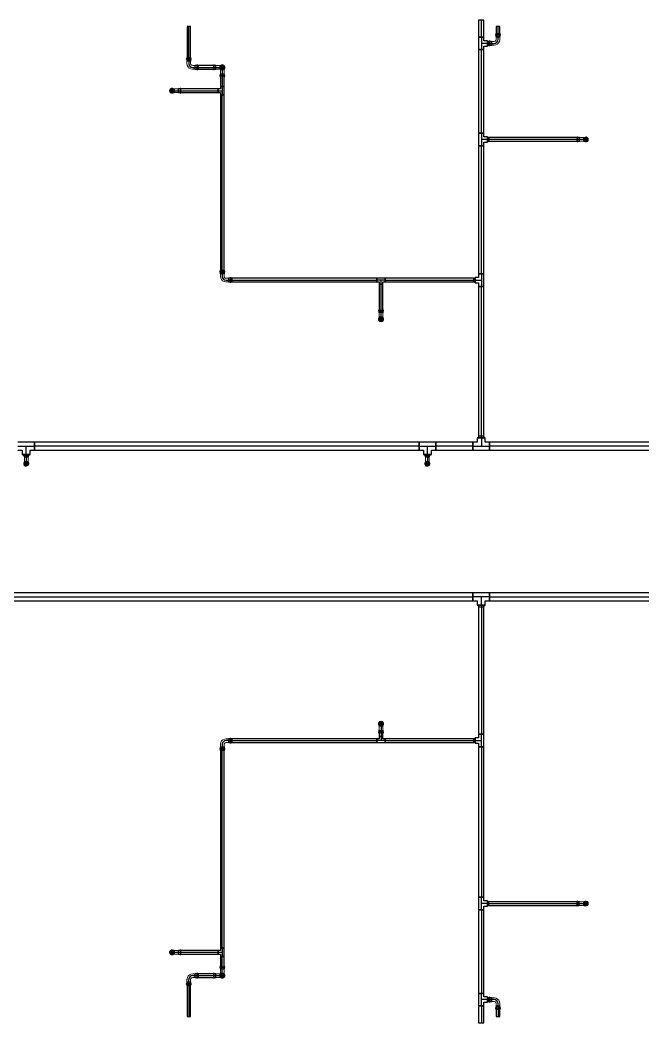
# Model space of a CAD drawing. Header units: inches. Extents: x -3326 to -5, y 8 to 1238.
# Drawn here: x -1238.2 to -1014.6, y 119 to 479 of the extents above; entities that cross this region are included whole.
import ezdxf

# ---------------------------------------------------------------- set-up
doc = ezdxf.new("R2010")
doc.units = ezdxf.units.IN
doc.header["$MEASUREMENT"] = 0
doc.layers.add('P-PIPE', color=3, linetype='Continuous', lineweight=9)
doc.layers.add('X - REF - FP', color=7, linetype='Continuous', true_color=0xb90000)

# ---------------------------------------------------------------- blocks, each defined once
blk = doc.blocks.new('Victaulic-VicPress316-Elbow 90-45deg Style P568_P571 - Standard-523083-THIRD LEVEL')
at = {"layer": 'P-PIPE'}
for p, q in [((-3177.63, 1234.85), (-3177.63, 1234.85)), ((-3177.63, 1233.46), (-3177.63, 1234.85)), ((-3178.39, 1232.42), (-3178.39, 1231.96)), ((-3178.39, 1231.67), (-3178.39, 1231.33)), ((-3178.28, 1233.46), (-3178.28, 1232.52)), ((-3178.28, 1232.63), (-3178.28, 1231.33)), ((-3178.28, 1232.52), (-3177.63, 1232.52)), ((-3177.63, 1232.52), (-3178.28, 1232.52)), ((-3177.63, 1233.46), (-3177.63, 1232.52)), ((-3177.63, 1232.63), (-3177.63, 1232.63)), ((-3177.63, 1232.63), (-3177.63, 1232.63)), ((-3177.63, 1232.52), (-3176.97, 1232.52)), ((-3176.97, 1232.52), (-3177.63, 1232.52)), ((-3177.63, 1231.96), (-3177.63, 1231.96)), ((-3177.63, 1231.96), (-3177.63, 1231.96)), ((-3177.63, 1231.67), (-3177.63, 1231.67)), ((-3177.63, 1231.67), (-3177.63, 1231.67)), ((-3177.63, 1231.33), (-3177.63, 1231.33)), ((-3177.63, 1231.33), (-3177.63, 1231.33)), ((-3177.63, 1231.33), (-3177.63, 1231.33)), ((-3177.63, 1231.33), (-3177.63, 1231.33)), ((-3176.97, 1232.52), (-3176.97, 1233.46)), ((-3176.97, 1231.33), (-3176.97, 1232.63)), ((-3176.86, 1231.96), (-3176.86, 1232.42)), ((-3176.86, 1231.33), (-3176.86, 1231.67))]:
    blk.add_line(p, q, dxfattribs=at)
at = {"layer": 'P-PIPE', "flags": 128}
for points in [[(-3177.63, 1235.77), (-3178.02, 1235.67), (-3178.34, 1235.42), (-3178.52, 1235.05), (-3178.51, 1234.64), (-3178.32, 1234.27), (-3178, 1234.02), (-3177.63, 1233.94)], [(-3177.63, 1235.62), (-3177.99, 1235.53), (-3178.27, 1235.28), (-3178.39, 1234.92), (-3178.33, 1234.55), (-3178.1, 1234.25), (-3177.76, 1234.1), (-3177.63, 1234.09)], [(-3178.28, 1234.85), (-3178.28, 1234.76), (-3178.28, 1234.5), (-3178.28, 1234.09), (-3178.28, 1233.61), (-3178.28, 1233.46)], [(-3177.63, 1233.94), (-3177.23, 1234.04), (-3176.91, 1234.29), (-3176.73, 1234.66), (-3176.74, 1235.07), (-3176.93, 1235.44), (-3177.25, 1235.69), (-3177.63, 1235.77)], [(-3177.63, 1234.09), (-3177.26, 1234.18), (-3176.98, 1234.43), (-3176.86, 1234.79), (-3176.92, 1235.16), (-3177.15, 1235.46), (-3177.49, 1235.61), (-3177.63, 1235.62)], [(-3176.97, 1233.46), (-3176.97, 1233.96), (-3176.97, 1234.39), (-3176.97, 1234.7), (-3176.97, 1234.85), (-3176.97, 1234.85)], [(-3178.39, 1231.67), (-3178.51, 1231.74), (-3178.52, 1231.88), (-3178.41, 1231.96), (-3178.39, 1231.96)], [(-3178.39, 1232.42), (-3178.3, 1232.62), (-3178.28, 1232.63)], [(-3178.39, 1231.96), (-3178.3, 1231.96), (-3178.05, 1231.96), (-3177.69, 1231.96), (-3177.63, 1231.96)], [(-3177.63, 1231.96), (-3177.99, 1231.96), (-3178.27, 1231.96), (-3178.39, 1231.96), (-3178.39, 1231.96)], [(-3178.39, 1231.67), (-3178.3, 1231.67), (-3178.05, 1231.67), (-3177.69, 1231.67), (-3177.63, 1231.67)], [(-3177.63, 1231.67), (-3177.99, 1231.67), (-3178.27, 1231.67), (-3178.39, 1231.67), (-3178.39, 1231.67)], [(-3176.86, 1231.96), (-3176.95, 1231.96), (-3177.2, 1231.96), (-3177.56, 1231.96), (-3177.63, 1231.96)], [(-3177.63, 1231.96), (-3177.26, 1231.96), (-3176.98, 1231.96), (-3176.86, 1231.96), (-3176.86, 1231.96)], [(-3176.86, 1231.67), (-3176.95, 1231.67), (-3177.2, 1231.67), (-3177.56, 1231.67), (-3177.63, 1231.67)], [(-3177.63, 1231.67), (-3177.26, 1231.67), (-3176.98, 1231.67), (-3176.86, 1231.67), (-3176.86, 1231.67)], [(-3176.97, 1232.63), (-3176.86, 1232.44), (-3176.86, 1232.42)], [(-3176.86, 1231.96), (-3176.74, 1231.9), (-3176.73, 1231.76), (-3176.84, 1231.67), (-3176.86, 1231.67)]]:
    blk.add_lwpolyline(points, dxfattribs=at)
at = {"layer": 'P-PIPE'}
for radius, start, end in [(0.766, 90, 270), (0.766, 90, 270), (0.766, 90, 270), (0.658, 90, 270), (0.657, 90, 270), (0.658, 90, 180), (0.658, 180, 270), (0.767, 270, 90), (0.767, 270, 90), (0.767, 270, 90), (0.658, 270, 90), (0.658, 270, 90), (0.658, 0, 90), (0.658, 270, 0)]:
    blk.add_arc((-3177.63, 1234.85), radius, start, end, dxfattribs=at)
blk = doc.blocks.new('Victaulic-VicPress316-Elbow 90-45deg Style P568_P571 - Standard-V1-THIRD LEVEL')
at = {"layer": 'P-PIPE'}
for p, q in [((-3.18, 0.77), (-3.52, 0.77)), ((-3.52, 0.77), (-3.52, -0.77)), ((-3.52, -0.77), (-3.52, 0.77)), ((-2.22, 0.66), (-3.52, 0.66)), ((-3.52, -0.66), (-3.52, 0.66)), ((-3.52, 0.66), (-3.52, -0.66)), ((-3.18, -0.77), (-3.18, 0.77)), ((-3.18, 0.77), (-3.18, -0.77)), ((-2.44, 0.77), (-2.89, 0.77)), ((-2.89, -0.77), (-2.89, 0.77)), ((-2.89, 0.77), (-2.89, -0.77)), ((-1.39, 0.66), (-2.33, 0.66)), ((-2.33, 0), (-2.33, 0.66)), ((-2.33, 0.66), (-2.33, 0)), ((-2.22, -0.66), (-2.22, 0.66)), ((-2.22, 0.66), (-2.22, -0.66)), ((-0.77, 3.52), (-0.77, 3.18)), ((0.77, 3.52), (-0.77, 3.52)), ((-0.77, 3.52), (0.77, 3.52)), ((-0.77, 3.18), (0.77, 3.18)), ((0.77, 3.18), (-0.77, 3.18)), ((-0.77, 2.89), (-0.77, 2.44)), ((-0.77, 2.89), (0.77, 2.89)), ((0.77, 2.89), (-0.77, 2.89)), ((-0.66, 3.52), (-0.66, 2.22)), ((-0.66, 3.52), (0.66, 3.52)), ((0.66, 3.52), (-0.66, 3.52)), ((-0.66, 2.33), (-0.66, 1.39)), ((0, 2.33), (-0.66, 2.33)), ((-0.66, 2.33), (0, 2.33)), ((-0.66, 2.22), (0.66, 2.22)), ((0.66, 2.22), (-0.66, 2.22)), ((0, 2.33), (0.66, 2.33)), ((0.66, 2.33), (0, 2.33)), ((0, 1.39), (0, 2.33)), ((0.66, 2.22), (0.66, 3.52)), ((0.66, 1.39), (0.66, 2.33)), ((0.77, 3.18), (0.77, 3.52)), ((0.77, 2.44), (0.77, 2.89)), ((-3.52, -0.66), (-2.22, -0.66)), ((-3.52, -0.77), (-3.18, -0.77)), ((-2.89, -0.77), (-2.44, -0.77)), ((-2.33, 0), (-2.33, -0.66)), ((-2.33, -0.66), (-2.33, 0)), ((-1.39, 0), (-2.33, 0)), ((-2.33, -0.66), (-1.39, -0.66))]:
    blk.add_line(p, q, dxfattribs=at)
at = {"layer": 'P-PIPE', "flags": 128}
for points in [[(-3.18, 0.77), (-3.11, 0.89), (-2.98, 0.9), (-2.89, 0.79), (-2.89, 0.77)], [(-3.18, 0.77), (-3.18, 0.67), (-3.18, 0.42), (-3.18, 0.07), (-3.18, -0.3), (-3.18, -0.6), (-3.18, -0.75), (-3.18, -0.77)], [(-3.18, -0.77), (-3.18, -0.67), (-3.18, -0.42), (-3.18, -0.07), (-3.18, 0.3), (-3.18, 0.6), (-3.18, 0.75), (-3.18, 0.77)], [(-2.89, -0.77), (-2.89, -0.67), (-2.89, -0.42), (-2.89, -0.07), (-2.89, 0.3), (-2.89, 0.6), (-2.89, 0.75), (-2.89, 0.77)], [(-2.89, 0.77), (-2.89, 0.67), (-2.89, 0.42), (-2.89, 0.07), (-2.89, -0.3), (-2.89, -0.6), (-2.89, -0.75), (-2.89, -0.77)], [(-2.44, 0.77), (-2.24, 0.68), (-2.22, 0.66)], [(-0.66, 1.39), (-0.75, 1.04), (-1, 0.77), (-1.35, 0.66), (-1.39, 0.66)], [(-1.39, -0.66), (-0.78, -0.56), (-0.23, -0.29), (0.22, 0.13), (0.53, 0.67), (0.65, 1.27), (0.66, 1.39)], [(-0.77, 2.89), (-0.89, 2.96), (-0.9, 3.1), (-0.79, 3.18), (-0.77, 3.18)], [(0.77, 3.18), (0.67, 3.18), (0.42, 3.18), (0.07, 3.18), (-0.3, 3.18), (-0.6, 3.18), (-0.75, 3.18), (-0.77, 3.18)], [(-0.77, 3.18), (-0.67, 3.18), (-0.42, 3.18), (-0.07, 3.18), (0.3, 3.18), (0.6, 3.18), (0.75, 3.18), (0.77, 3.18)], [(-0.77, 2.89), (-0.67, 2.89), (-0.42, 2.89), (-0.07, 2.89), (0.3, 2.89), (0.6, 2.89), (0.75, 2.89), (0.77, 2.89)], [(0.77, 2.89), (0.67, 2.89), (0.42, 2.89), (0.07, 2.89), (-0.3, 2.89), (-0.6, 2.89), (-0.75, 2.89), (-0.77, 2.89)], [(-0.66, 2.22), (-0.77, 2.41), (-0.77, 2.44)], [(0.77, 2.44), (0.68, 2.24), (0.66, 2.22)], [(0.77, 3.18), (0.89, 3.11), (0.9, 2.98), (0.79, 2.89), (0.77, 2.89)], [(-2.89, -0.77), (-2.96, -0.89), (-3.1, -0.9), (-3.18, -0.79), (-3.18, -0.77)], [(-2.22, -0.66), (-2.41, -0.77), (-2.44, -0.77)]]:
    blk.add_lwpolyline(points, dxfattribs=at)
at = {"layer": 'P-PIPE'}
blk.add_arc((-1.39, 1.39), 1.39, 270, 0, dxfattribs=at)
blk = doc.blocks.new('Victaulic-VicPress316-Elbow 90-45deg Style P568_P571 - Standard-V2-THIRD LEVEL')
at = {"layer": 'P-PIPE'}
for p, q in [((-3203.7, 731.1), (-3203.7, 730.16)), ((-3203.05, 732.49), (-3203.05, 732.49)), ((-3203.05, 732.49), (-3203.05, 731.1)), ((-3203.05, 731.1), (-3203.05, 730.16)), ((-3202.39, 730.16), (-3202.39, 731.1)), ((-3203.81, 730.05), (-3203.81, 729.6)), ((-3203.81, 729.31), (-3203.81, 728.97)), ((-3203.7, 730.27), (-3203.7, 728.97)), ((-3203.05, 730.16), (-3203.7, 730.16)), ((-3203.7, 730.16), (-3203.05, 730.16)), ((-3203.05, 730.27), (-3203.05, 730.27)), ((-3203.05, 730.27), (-3203.05, 730.27)), ((-3202.39, 730.16), (-3203.05, 730.16)), ((-3203.05, 730.16), (-3202.39, 730.16)), ((-3203.05, 729.6), (-3203.05, 729.6)), ((-3203.05, 729.6), (-3203.05, 729.6)), ((-3203.05, 729.31), (-3203.05, 729.31)), ((-3203.05, 729.31), (-3203.05, 729.31)), ((-3203.05, 728.97), (-3203.05, 728.97)), ((-3203.05, 728.97), (-3203.05, 728.97)), ((-3203.05, 728.97), (-3203.05, 728.97)), ((-3203.05, 728.97), (-3203.05, 728.97)), ((-3202.39, 728.97), (-3202.39, 730.27)), ((-3202.28, 729.6), (-3202.28, 730.05)), ((-3202.28, 728.97), (-3202.28, 729.31))]:
    blk.add_line(p, q, dxfattribs=at)
at = {"layer": 'P-PIPE', "flags": 128}
for points in [[(-3203.05, 733.4), (-3203.45, 733.31), (-3203.76, 733.05), (-3203.94, 732.68), (-3203.93, 732.27), (-3203.75, 731.91), (-3203.42, 731.66), (-3203.05, 731.58)], [(-3203.05, 733.26), (-3203.41, 733.16), (-3203.69, 732.91), (-3203.81, 732.56), (-3203.75, 732.19), (-3203.52, 731.89), (-3203.18, 731.74), (-3203.05, 731.72)], [(-3203.7, 732.49), (-3203.7, 732.4), (-3203.7, 732.13), (-3203.7, 731.73), (-3203.7, 731.24), (-3203.7, 731.1)], [(-3203.05, 731.58), (-3202.65, 731.67), (-3202.33, 731.93), (-3202.15, 732.3), (-3202.16, 732.71), (-3202.35, 733.07), (-3202.67, 733.32), (-3203.05, 733.4)], [(-3203.05, 731.72), (-3202.68, 731.82), (-3202.41, 732.07), (-3202.28, 732.42), (-3202.34, 732.79), (-3202.57, 733.09), (-3202.91, 733.24), (-3203.05, 733.26)], [(-3202.39, 731.1), (-3202.39, 731.6), (-3202.39, 732.03), (-3202.39, 732.34), (-3202.39, 732.48), (-3202.39, 732.49)], [(-3203.81, 729.31), (-3203.93, 729.38), (-3203.94, 729.51), (-3203.83, 729.6), (-3203.81, 729.6)], [(-3203.81, 730.05), (-3203.72, 730.25), (-3203.7, 730.27)], [(-3203.81, 729.6), (-3203.72, 729.6), (-3203.47, 729.6), (-3203.11, 729.6), (-3203.05, 729.6)], [(-3203.05, 729.6), (-3203.41, 729.6), (-3203.69, 729.6), (-3203.81, 729.6), (-3203.81, 729.6)], [(-3203.81, 729.31), (-3203.72, 729.31), (-3203.47, 729.31), (-3203.11, 729.31), (-3203.05, 729.31)], [(-3203.05, 729.31), (-3203.41, 729.31), (-3203.69, 729.31), (-3203.81, 729.31), (-3203.81, 729.31)], [(-3202.28, 729.6), (-3202.37, 729.6), (-3202.62, 729.6), (-3202.98, 729.6), (-3203.05, 729.6)], [(-3203.05, 729.6), (-3202.68, 729.6), (-3202.41, 729.6), (-3202.28, 729.6), (-3202.28, 729.6)], [(-3202.28, 729.31), (-3202.37, 729.31), (-3202.62, 729.31), (-3202.98, 729.31), (-3203.05, 729.31)], [(-3203.05, 729.31), (-3202.68, 729.31), (-3202.41, 729.31), (-3202.28, 729.31), (-3202.28, 729.31)], [(-3202.39, 730.27), (-3202.28, 730.08), (-3202.28, 730.05)], [(-3202.28, 729.6), (-3202.16, 729.53), (-3202.15, 729.39), (-3202.26, 729.31), (-3202.28, 729.31)]]:
    blk.add_lwpolyline(points, dxfattribs=at)
at = {"layer": 'P-PIPE'}
for radius, start, end in [(0.767, 90, 270), (0.767, 90, 270), (0.767, 90, 270), (0.658, 90, 270), (0.658, 90, 270), (0.658, 90, 180), (0.658, 180, 270), (0.766, 270, 90), (0.766, 270, 90), (0.766, 270, 90), (0.658, 270, 90), (0.657, 270, 90), (0.658, 0, 90), (0.658, 270, 0)]:
    blk.add_arc((-3203.05, 732.49), radius, start, end, dxfattribs=at)
blk = doc.blocks.new('Victaulic-VicPress316-Elbow 90-45deg Style P568_P571 - Standard-V11-THIRD LEVEL')
at = {"layer": 'P-PIPE'}
for p, q in [((-3.18, 0.77), (-3.52, 0.77)), ((-3.52, 0.77), (-3.52, -0.77)), ((-3.52, -0.77), (-3.52, 0.77)), ((-2.22, 0.66), (-3.52, 0.66)), ((-3.52, -0.66), (-3.52, 0.66)), ((-3.52, 0.66), (-3.52, -0.66)), ((-3.18, -0.77), (-3.18, 0.77)), ((-3.18, 0.77), (-3.18, -0.77)), ((-2.44, 0.77), (-2.89, 0.77)), ((-2.89, -0.77), (-2.89, 0.77)), ((-2.89, 0.77), (-2.89, -0.77)), ((-1.39, 0.66), (-2.33, 0.66)), ((-2.33, 0), (-2.33, 0.66)), ((-2.33, 0.66), (-2.33, 0)), ((-2.33, 0), (-2.33, -0.66)), ((-2.33, -0.66), (-2.33, 0)), ((-1.39, 0), (-2.33, 0)), ((-2.22, -0.66), (-2.22, 0.66)), ((-2.22, 0.66), (-2.22, -0.66)), ((-3.52, -0.66), (-2.22, -0.66)), ((-3.52, -0.77), (-3.18, -0.77)), ((-2.89, -0.77), (-2.44, -0.77)), ((-2.33, -0.66), (-1.39, -0.66)), ((-0.77, -2.44), (-0.77, -2.89)), ((0.77, -2.89), (-0.77, -2.89)), ((-0.77, -2.89), (0.77, -2.89)), ((-0.77, -3.18), (-0.77, -3.52)), ((0.77, -3.18), (-0.77, -3.18)), ((-0.77, -3.18), (0.77, -3.18)), ((-0.77, -3.52), (0.77, -3.52)), ((0.77, -3.52), (-0.77, -3.52)), ((-0.66, -1.39), (-0.66, -2.33)), ((-0.66, -2.22), (-0.66, -3.52)), ((0.66, -2.22), (-0.66, -2.22)), ((-0.66, -2.22), (0.66, -2.22)), ((0, -2.33), (-0.66, -2.33)), ((-0.66, -2.33), (0, -2.33)), ((0.66, -3.52), (-0.66, -3.52)), ((-0.66, -3.52), (0.66, -3.52)), ((0, -1.39), (0, -2.33)), ((0, -2.33), (0.66, -2.33)), ((0.66, -2.33), (0, -2.33)), ((0.66, -2.33), (0.66, -1.39)), ((0.66, -3.52), (0.66, -2.22)), ((0.77, -2.89), (0.77, -2.44)), ((0.77, -3.52), (0.77, -3.18))]:
    blk.add_line(p, q, dxfattribs=at)
at = {"layer": 'P-PIPE', "flags": 128}
for points in [[(-3.18, 0.77), (-3.11, 0.89), (-2.98, 0.9), (-2.89, 0.79), (-2.89, 0.77)], [(-3.18, 0.77), (-3.18, 0.67), (-3.18, 0.42), (-3.18, 0.07), (-3.18, -0.3), (-3.18, -0.6), (-3.18, -0.75), (-3.18, -0.77)], [(-3.18, -0.77), (-3.18, -0.67), (-3.18, -0.42), (-3.18, -0.07), (-3.18, 0.3), (-3.18, 0.6), (-3.18, 0.75), (-3.18, 0.77)], [(-2.89, -0.77), (-2.89, -0.67), (-2.89, -0.42), (-2.89, -0.07), (-2.89, 0.3), (-2.89, 0.6), (-2.89, 0.75), (-2.89, 0.77)], [(-2.89, 0.77), (-2.89, 0.67), (-2.89, 0.42), (-2.89, 0.07), (-2.89, -0.3), (-2.89, -0.6), (-2.89, -0.75), (-2.89, -0.77)], [(-2.44, 0.77), (-2.24, 0.68), (-2.22, 0.66)], [(0.66, -1.39), (0.56, -0.78), (0.29, -0.23), (-0.13, 0.22), (-0.67, 0.53), (-1.27, 0.65), (-1.39, 0.66)], [(-2.89, -0.77), (-2.96, -0.89), (-3.1, -0.9), (-3.18, -0.79), (-3.18, -0.77)], [(-2.22, -0.66), (-2.41, -0.77), (-2.44, -0.77)], [(-1.39, -0.66), (-1.04, -0.75), (-0.77, -1), (-0.66, -1.35), (-0.66, -1.39)], [(-0.77, -3.18), (-0.89, -3.11), (-0.9, -2.98), (-0.79, -2.89), (-0.77, -2.89)], [(-0.77, -2.44), (-0.68, -2.24), (-0.66, -2.22)], [(0.77, -2.89), (0.67, -2.89), (0.42, -2.89), (0.07, -2.89), (-0.3, -2.89), (-0.6, -2.89), (-0.75, -2.89), (-0.77, -2.89)], [(-0.77, -2.89), (-0.67, -2.89), (-0.42, -2.89), (-0.07, -2.89), (0.3, -2.89), (0.6, -2.89), (0.75, -2.89), (0.77, -2.89)], [(-0.77, -3.18), (-0.67, -3.18), (-0.42, -3.18), (-0.07, -3.18), (0.3, -3.18), (0.6, -3.18), (0.75, -3.18), (0.77, -3.18)], [(0.77, -3.18), (0.67, -3.18), (0.42, -3.18), (0.07, -3.18), (-0.3, -3.18), (-0.6, -3.18), (-0.75, -3.18), (-0.77, -3.18)], [(0.66, -2.22), (0.77, -2.41), (0.77, -2.44)], [(0.77, -2.89), (0.89, -2.96), (0.9, -3.1), (0.79, -3.18), (0.77, -3.18)]]:
    blk.add_lwpolyline(points, dxfattribs=at)
at = {"layer": 'P-PIPE'}
blk.add_arc((-1.39, -1.39), 1.39, 360, 90, dxfattribs=at)
blk = doc.blocks.new('Victaulic-VicPress316-Elbow 90-45deg Style P568_P571 - Standard-V12-THIRD LEVEL')
at = {"layer": 'P-PIPE'}
for p, q in [((-1168.81, 136.76), (-1169.14, 136.76)), ((-1167.85, 136.65), (-1169.14, 136.65)), ((-1169.14, 136), (-1169.14, 136)), ((-1169.14, 136), (-1169.14, 136)), ((-1169.14, 136), (-1169.14, 136)), ((-1169.14, 136), (-1169.14, 136)), ((-1169.14, 135.34), (-1167.85, 135.34)), ((-1169.14, 135.23), (-1168.81, 135.23)), ((-1168.81, 136), (-1168.81, 136)), ((-1168.81, 136), (-1168.81, 136)), ((-1168.06, 136.76), (-1168.52, 136.76)), ((-1168.52, 136), (-1168.52, 136)), ((-1168.52, 136), (-1168.52, 136)), ((-1168.52, 135.23), (-1168.06, 135.23)), ((-1167.02, 136.65), (-1167.95, 136.65)), ((-1167.95, 136), (-1167.95, 136.65)), ((-1167.95, 136.65), (-1167.95, 136)), ((-1167.95, 135.34), (-1167.95, 136)), ((-1167.95, 136), (-1167.95, 135.34)), ((-1167.02, 136), (-1167.95, 136)), ((-1167.95, 135.34), (-1167.02, 135.34)), ((-1167.85, 136), (-1167.85, 136)), ((-1167.85, 136), (-1167.85, 136)), ((-1167.02, 136), (-1165.62, 136)), ((-1165.62, 136), (-1165.62, 136))]:
    blk.add_line(p, q, dxfattribs=at)
at = {"layer": 'P-PIPE', "flags": 128}
for points in [[(-1168.81, 136.76), (-1168.74, 136.88), (-1168.6, 136.89), (-1168.52, 136.78), (-1168.52, 136.76)], [(-1164.71, 136), (-1164.81, 136.39), (-1165.06, 136.71), (-1165.43, 136.89), (-1165.84, 136.88), (-1166.21, 136.69), (-1166.46, 136.37), (-1166.54, 136)], [(-1168.81, 136.76), (-1168.81, 136.67), (-1168.81, 136.42), (-1168.81, 136.06), (-1168.81, 136)], [(-1168.81, 136), (-1168.81, 136.36), (-1168.81, 136.64), (-1168.81, 136.76), (-1168.81, 136.76)], [(-1168.81, 135.23), (-1168.81, 135.32), (-1168.81, 135.57), (-1168.81, 135.93), (-1168.81, 136)], [(-1168.81, 136), (-1168.81, 135.63), (-1168.81, 135.35), (-1168.81, 135.23), (-1168.81, 135.23)], [(-1168.52, 135.23), (-1168.58, 135.11), (-1168.72, 135.1), (-1168.81, 135.21), (-1168.81, 135.23)], [(-1168.52, 136.76), (-1168.52, 136.67), (-1168.52, 136.42), (-1168.52, 136.06), (-1168.52, 136)], [(-1168.52, 136), (-1168.52, 136.36), (-1168.52, 136.64), (-1168.52, 136.76), (-1168.52, 136.76)], [(-1168.52, 135.23), (-1168.52, 135.32), (-1168.52, 135.57), (-1168.52, 135.93), (-1168.52, 136)], [(-1168.52, 136), (-1168.52, 135.63), (-1168.52, 135.35), (-1168.52, 135.23), (-1168.52, 135.23)], [(-1168.06, 136.76), (-1167.86, 136.67), (-1167.85, 136.65)], [(-1167.85, 135.34), (-1168.04, 135.23), (-1168.06, 135.23)], [(-1165.62, 136.65), (-1165.72, 136.65), (-1165.98, 136.65), (-1166.39, 136.65), (-1166.87, 136.65), (-1167.02, 136.65)], [(-1167.02, 135.34), (-1166.52, 135.34), (-1166.09, 135.34), (-1165.78, 135.34), (-1165.63, 135.34), (-1165.62, 135.34)], [(-1166.54, 136), (-1166.44, 135.6), (-1166.19, 135.28), (-1165.82, 135.1), (-1165.41, 135.11), (-1165.04, 135.3), (-1164.79, 135.62), (-1164.71, 136)], [(-1164.86, 136), (-1164.95, 136.36), (-1165.2, 136.64), (-1165.56, 136.76), (-1165.93, 136.7), (-1166.23, 136.47), (-1166.38, 136.13), (-1166.39, 136)], [(-1166.39, 136), (-1166.3, 135.63), (-1166.05, 135.35), (-1165.69, 135.23), (-1165.32, 135.29), (-1165.02, 135.52), (-1164.87, 135.86), (-1164.86, 136)]]:
    blk.add_lwpolyline(points, dxfattribs=at)
at = {"layer": 'P-PIPE'}
for radius, start, end in [(0.766, 0, 180), (0.766, 0, 180), (0.766, 0, 180), (0.766, 180, 0), (0.766, 180, 0), (0.766, 180, 0), (0.657, 0, 180), (0.657, 0, 180), (0.658, 90, 180), (0.658, 180, 0), (0.658, 180, 0), (0.658, 180, 270), (0.658, 0, 90), (0.658, 270, 0)]:
    blk.add_arc((-1165.62, 136), radius, start, end, dxfattribs=at)

msp = doc.modelspace()

# ---------------------------------------------------------------- linework, layer by layer
at = {"layer": 'X - REF - FP'}
for p, q in [((-1073.58, 479), (-1073.58, 472.88)), ((-1071.67, 479), (-1073.58, 479)), ((-1072.62, 472.88), (-1072.62, 479)), ((-1072.62, 472.88), (-1072.62, 479)), ((-1071.67, 472.88), (-1071.67, 479)), ((-1178.28, 476.64), (-1178.28, 464.33)), ((-1176.97, 476.64), (-1178.28, 476.64)), ((-1177.63, 464.33), (-1177.63, 476.64)), ((-1177.63, 464.33), (-1177.63, 476.64)), ((-1176.97, 464.33), (-1176.97, 476.64)), ((-1067.28, 476.64), (-1067.28, 472.97)), ((-1065.97, 476.64), (-1067.28, 476.64)), ((-1066.63, 472.97), (-1066.63, 476.64)), ((-1066.63, 472.97), (-1066.63, 476.64)), ((-1065.97, 472.97), (-1065.97, 476.64)), ((-1073.58, 472.88), (-1073.58, 468.39)), ((-1071.67, 472.88), (-1073.58, 472.88)), ((-1073.58, 472.88), (-1071.67, 472.88)), ((-1071.67, 472.88), (-1073.58, 472.88)), ((-1072.62, 472.88), (-1072.62, 468.39)), ((-1071.67, 471.59), (-1071.67, 472.88)), ((-1065.97, 472.97), (-1067.28, 472.97)), ((-1066.63, 472.03), (-1066.63, 474.16)), ((-1066.63, 472.03), (-1066.63, 472.97)), ((-1071.67, 468.39), (-1073.58, 468.39)), ((-1073.58, 468.39), (-1071.67, 468.39)), ((-1073.58, 468.39), (-1073.58, 438.38)), ((-1071.67, 468.39), (-1073.58, 468.39)), ((-1070.38, 470.64), (-1072.62, 470.64)), ((-1072.62, 438.38), (-1072.62, 468.39)), ((-1072.62, 438.38), (-1072.62, 468.39)), ((-1070.38, 471.59), (-1071.67, 471.59)), ((-1071.67, 468.39), (-1071.67, 469.68)), ((-1071.67, 469.68), (-1070.38, 469.68)), ((-1071.67, 438.38), (-1071.67, 468.39)), ((-1070.38, 471.59), (-1070.38, 469.68)), ((-1070.38, 469.68), (-1070.38, 471.59)), ((-1069.97, 471.2), (-1070.38, 471.45)), ((-1070.38, 470.64), (-1069.97, 470.64)), ((-1070.38, 469.82), (-1069.97, 470.07)), ((-1068.95, 471.29), (-1069.97, 471.29)), ((-1069.97, 469.98), (-1069.97, 471.29)), ((-1069.97, 470.64), (-1068.95, 470.64)), ((-1069.97, 470.64), (-1068.95, 470.64)), ((-1069.97, 469.98), (-1068.95, 469.98)), ((-1068.95, 469.98), (-1068.95, 471.29)), ((-1068.95, 470.64), (-1068.02, 470.64)), ((-1176.97, 464.33), (-1178.28, 464.33)), ((-1177.63, 464.33), (-1177.63, 463.4)), ((-1176.23, 462), (-1175.3, 462)), ((-1176.23, 462), (-1174.11, 462)), ((-1167.95, 462.66), (-1175.3, 462.66)), ((-1175.3, 461.35), (-1175.3, 462.66)), ((-1175.3, 462), (-1167.95, 462)), ((-1175.3, 462), (-1167.95, 462)), ((-1175.3, 461.35), (-1167.95, 461.35)), ((-1167.95, 461.35), (-1167.95, 462.66)), ((-1167.95, 462), (-1167.02, 462)), ((-1167.02, 462), (-1165.63, 462)), ((-1166.62, 462), (-1164.62, 462)), ((-1165.63, 461), (-1165.63, 463)), ((-1165.63, 462), (-1165.63, 460.61)), ((-1166.28, 459.67), (-1166.28, 455.13)), ((-1166.28, 459.67), (-1164.97, 459.67)), ((-1165.63, 460.61), (-1165.63, 459.67)), ((-1165.63, 460.61), (-1165.63, 458.48)), ((-1165.63, 459.67), (-1165.63, 455.13)), ((-1165.63, 459.67), (-1165.63, 455.13)), ((-1164.97, 455.13), (-1164.97, 459.67)), ((-1184.62, 453.64), (-1182.62, 453.64)), ((-1183.62, 452.64), (-1183.62, 454.64)), ((-1183.62, 453.64), (-1182.23, 453.64)), ((-1182.23, 453.64), (-1181.3, 453.64)), ((-1182.23, 453.64), (-1180.11, 453.64)), ((-1167.12, 454.29), (-1181.3, 454.29)), ((-1181.3, 452.98), (-1181.3, 454.29)), ((-1181.3, 453.64), (-1167.12, 453.64)), ((-1181.3, 453.64), (-1167.12, 453.64)), ((-1167.12, 452.98), (-1167.12, 454.29)), ((-1166.28, 454.29), (-1167.12, 454.29)), ((-1167.12, 454.29), (-1167.12, 452.98)), ((-1167.12, 452.98), (-1167.12, 454.29)), ((-1167.12, 453.64), (-1165.63, 453.64)), ((-1166.28, 455.13), (-1164.97, 455.13)), ((-1166.28, 455.13), (-1166.28, 454.29)), ((-1166.28, 455.13), (-1164.97, 455.13)), ((-1164.97, 455.13), (-1166.28, 455.13)), ((-1165.63, 455.13), (-1165.63, 452.14)), ((-1164.97, 452.14), (-1164.97, 455.13)), ((-1181.3, 452.98), (-1167.12, 452.98)), ((-1167.12, 452.98), (-1166.28, 452.98)), ((-1166.28, 452.98), (-1166.28, 452.14)), ((-1166.28, 452.14), (-1164.97, 452.14)), ((-1164.97, 452.14), (-1166.28, 452.14)), ((-1166.28, 452.14), (-1166.28, 387.97)), ((-1164.97, 452.14), (-1166.28, 452.14)), ((-1165.63, 387.97), (-1165.63, 452.14)), ((-1165.63, 387.97), (-1165.63, 452.14)), ((-1164.97, 387.97), (-1164.97, 452.14)), ((-1073.58, 438.38), (-1073.58, 433.89)), ((-1071.67, 438.38), (-1073.58, 438.38)), ((-1073.58, 438.38), (-1071.67, 438.38)), ((-1071.67, 438.38), (-1073.58, 438.38)), ((-1072.62, 438.38), (-1072.62, 433.89)), ((-1070.38, 436.14), (-1072.62, 436.14)), ((-1071.67, 437.09), (-1071.67, 438.38)), ((-1070.38, 437.09), (-1071.67, 437.09)), ((-1070.38, 437.09), (-1070.38, 435.18)), ((-1070.38, 435.18), (-1070.38, 437.09)), ((-1069.97, 436.7), (-1070.38, 436.95)), ((-1070.38, 436.14), (-1069.97, 436.14)), ((-1037.45, 436.79), (-1069.97, 436.79)), ((-1069.97, 436.79), (-1069.97, 435.48)), ((-1037.45, 436.14), (-1069.97, 436.14)), ((-1037.45, 436.14), (-1069.97, 436.14)), ((-1036.52, 436.14), (-1038.64, 436.14)), ((-1037.45, 436.79), (-1037.45, 435.48)), ((-1036.52, 436.14), (-1037.45, 436.14)), ((-1035.12, 436.14), (-1036.52, 436.14)), ((-1036.12, 436.14), (-1034.12, 436.14)), ((-1035.12, 435.14), (-1035.12, 437.14)), ((-1071.67, 433.89), (-1073.58, 433.89)), ((-1073.58, 433.89), (-1071.67, 433.89)), ((-1073.58, 433.89), (-1073.58, 387.88)), ((-1071.67, 433.89), (-1073.58, 433.89)), ((-1072.62, 387.88), (-1072.62, 433.89)), ((-1072.62, 387.88), (-1072.62, 433.89)), ((-1071.67, 433.89), (-1071.67, 435.18)), ((-1071.67, 435.18), (-1070.38, 435.18)), ((-1071.67, 387.88), (-1071.67, 433.89)), ((-1070.38, 435.32), (-1069.97, 435.57)), ((-1069.97, 435.48), (-1037.45, 435.48)), ((-1164.97, 387.97), (-1166.28, 387.97)), ((-1165.63, 387.97), (-1165.63, 387.03)), ((-1164.23, 385.64), (-1163.3, 385.64)), ((-1164.23, 385.64), (-1162.11, 385.64)), ((-1110.12, 386.29), (-1163.3, 386.29)), ((-1163.3, 384.98), (-1163.3, 386.29)), ((-1163.3, 385.64), (-1110.12, 385.64)), ((-1163.3, 385.64), (-1110.12, 385.64)), ((-1107.13, 386.29), (-1110.12, 386.29)), ((-1110.12, 384.98), (-1110.12, 386.29)), ((-1110.12, 386.29), (-1110.12, 384.98)), ((-1110.12, 384.98), (-1110.12, 386.29)), ((-1107.13, 385.64), (-1110.12, 385.64)), ((-1108.62, 384.14), (-1108.62, 385.64)), ((-1075.28, 386.29), (-1107.13, 386.29)), ((-1107.13, 384.98), (-1107.13, 386.29)), ((-1107.13, 384.98), (-1107.13, 386.29)), ((-1107.13, 386.29), (-1107.13, 384.98)), ((-1107.13, 385.64), (-1075.28, 385.64)), ((-1107.13, 385.64), (-1075.28, 385.64)), ((-1074.87, 386.45), (-1075.28, 386.2)), ((-1075.28, 384.98), (-1075.28, 386.29)), ((-1074.87, 385.64), (-1075.28, 385.64)), ((-1073.58, 386.59), (-1074.87, 386.59)), ((-1074.87, 386.59), (-1074.87, 384.68)), ((-1074.87, 384.68), (-1074.87, 386.59)), ((-1074.87, 385.64), (-1072.62, 385.64)), ((-1073.58, 387.88), (-1073.58, 386.59)), ((-1073.58, 387.88), (-1071.67, 387.88)), ((-1071.67, 387.88), (-1073.58, 387.88)), ((-1071.67, 387.88), (-1073.58, 387.88)), ((-1072.62, 387.88), (-1072.62, 383.39)), ((-1071.67, 383.39), (-1071.67, 387.88)), ((-1163.3, 384.98), (-1110.12, 384.98)), ((-1110.12, 384.98), (-1109.28, 384.98)), ((-1109.28, 384.98), (-1109.28, 384.14)), ((-1109.28, 384.14), (-1109.28, 373.97)), ((-1107.97, 384.14), (-1109.28, 384.14)), ((-1107.97, 384.14), (-1109.28, 384.14)), ((-1109.28, 384.14), (-1107.97, 384.14)), ((-1108.62, 373.97), (-1108.62, 384.14)), ((-1108.62, 373.97), (-1108.62, 384.14)), ((-1107.97, 384.98), (-1107.13, 384.98)), ((-1107.97, 384.14), (-1107.97, 384.98)), ((-1107.97, 373.97), (-1107.97, 384.14)), ((-1107.13, 384.98), (-1075.28, 384.98)), ((-1075.28, 385.07), (-1074.87, 384.82)), ((-1074.87, 384.68), (-1073.58, 384.68)), ((-1073.58, 384.68), (-1073.58, 383.39)), ((-1073.58, 383.39), (-1071.67, 383.39)), ((-1071.67, 383.39), (-1073.58, 383.39)), ((-1073.58, 383.39), (-1073.58, 329.65)), ((-1071.67, 383.39), (-1073.58, 383.39)), ((-1072.62, 329.65), (-1072.62, 383.39)), ((-1072.62, 329.65), (-1072.62, 383.39)), ((-1071.67, 329.65), (-1071.67, 383.39)), ((-1108.62, 373.03), (-1108.62, 375.16)), ((-1109.62, 371.64), (-1107.62, 371.64)), ((-1107.97, 373.97), (-1109.28, 373.97)), ((-1108.62, 373.03), (-1108.62, 373.97)), ((-1108.62, 371.64), (-1108.62, 373.03)), ((-1108.62, 370.64), (-1108.62, 372.64)), ((-1074.06, 328.99), (-1074.06, 327.44)), ((-1074.06, 328.99), (-1071.19, 328.99)), ((-1071.19, 328.99), (-1074.06, 328.99)), ((-1073.44, 329.65), (-1073.94, 328.99)), ((-1071.67, 329.65), (-1073.58, 329.65)), ((-1072.62, 328.99), (-1072.62, 329.65)), ((-1072.62, 328.99), (-1072.62, 326)), ((-1071.31, 328.99), (-1071.81, 329.65)), ((-1071.19, 327.44), (-1071.19, 328.99)), ((-1233.01, 327.44), (-1238.99, 327.44)), ((-1238.99, 326), (-1233.01, 326)), ((-1238.99, 324.56), (-1237.44, 324.56)), ((-1237.44, 324.56), (-1237.44, 323.01)), ((-1236, 323.01), (-1236, 326)), ((-1234.56, 324.56), (-1233.01, 324.56)), ((-1234.56, 323.01), (-1234.56, 324.56)), ((-1233.01, 324.56), (-1233.01, 327.44)), ((-1233.01, 327.44), (-1233.01, 324.56)), ((-1094.99, 327.44), (-1233.01, 327.44)), ((-1233.01, 327.44), (-1233.01, 324.56)), ((-1094.99, 326), (-1233.01, 326)), ((-1094.99, 326), (-1233.01, 326)), ((-1233.01, 324.56), (-1094.99, 324.56)), ((-1089.01, 327.44), (-1094.99, 327.44)), ((-1094.99, 324.56), (-1094.99, 327.44)), ((-1094.99, 327.44), (-1094.99, 324.56)), ((-1094.99, 327.44), (-1094.99, 324.56)), ((-1094.99, 326), (-1089.01, 326)), ((-1094.99, 324.56), (-1093.44, 324.56)), ((-1093.44, 324.56), (-1093.44, 323.01)), ((-1092, 323.01), (-1092, 326)), ((-1090.56, 324.56), (-1089.01, 324.56)), ((-1090.56, 323.01), (-1090.56, 324.56)), ((-1089.01, 324.56), (-1089.01, 327.44)), ((-1089.01, 327.44), (-1089.01, 324.56)), ((-1075.62, 327.44), (-1089.01, 327.44)), ((-1089.01, 327.44), (-1089.01, 324.56)), ((-1075.62, 326), (-1089.01, 326)), ((-1075.62, 326), (-1089.01, 326)), ((-1089.01, 324.56), (-1075.62, 324.56)), ((-1075.62, 327.44), (-1075.62, 324.56)), ((-1074.06, 327.44), (-1075.62, 327.44)), ((-1075.62, 327.44), (-1075.62, 324.56)), ((-1075.62, 324.56), (-1075.62, 327.44)), ((-1075.62, 326), (-1069.63, 326)), ((-1075.62, 324.56), (-1069.63, 324.56)), ((-1069.63, 327.44), (-1071.19, 327.44)), ((-1069.63, 327.44), (-1069.63, 324.56)), ((-1069.63, 324.56), (-1069.63, 327.44)), ((-943.73, 327.44), (-1069.63, 327.44)), ((-1069.63, 327.44), (-1069.63, 324.56)), ((-943.73, 326), (-1069.63, 326)), ((-943.73, 326), (-1069.63, 326)), ((-1069.63, 324.56), (-943.73, 324.56)), ((-1237.44, 323.01), (-1234.56, 323.01)), ((-1234.56, 323.01), (-1237.44, 323.01)), ((-1237.31, 323.01), (-1236.56, 322.35)), ((-1236.66, 322.35), (-1236.66, 322.07)), ((-1235.34, 322.35), (-1236.66, 322.35)), ((-1235.34, 322.07), (-1236.66, 322.07)), ((-1236, 323.01), (-1236, 322.35)), ((-1236, 322.07), (-1236, 322.35)), ((-1236, 322.07), (-1236, 322.35)), ((-1236, 322.07), (-1236, 321.14)), ((-1236, 321.14), (-1236, 319.74)), ((-1236, 318.74), (-1236, 320.74)), ((-1235.44, 322.35), (-1234.69, 323.01)), ((-1235.34, 322.07), (-1235.34, 322.35)), ((-1093.44, 323.01), (-1090.56, 323.01)), ((-1090.56, 323.01), (-1093.44, 323.01)), ((-1093.31, 323.01), (-1092.56, 322.35)), ((-1092.66, 322.35), (-1092.66, 322.07)), ((-1091.34, 322.35), (-1092.66, 322.35)), ((-1091.34, 322.07), (-1092.66, 322.07)), ((-1092, 323.01), (-1092, 322.35)), ((-1092, 322.07), (-1092, 322.35)), ((-1092, 322.07), (-1092, 322.35)), ((-1092, 322.07), (-1092, 321.14)), ((-1092, 321.14), (-1092, 319.74)), ((-1092, 318.74), (-1092, 320.74)), ((-1091.44, 322.35), (-1090.69, 323.01)), ((-1091.34, 322.07), (-1091.34, 322.35)), ((-1237, 319.74), (-1235, 319.74)), ((-1093, 319.74), (-1091, 319.74)), ((-1075.62, 273.44), (-1396.63, 273.44)), ((-1396.63, 272), (-1075.62, 272)), ((-1396.63, 272), (-1075.62, 272)), ((-1396.63, 270.56), (-1075.62, 270.56)), ((-1069.63, 273.44), (-1075.62, 273.44)), ((-1075.62, 270.56), (-1075.62, 273.44)), ((-1075.62, 273.44), (-1075.62, 270.56)), ((-1075.62, 270.56), (-1075.62, 273.44)), ((-1069.63, 272), (-1075.62, 272)), ((-1075.62, 270.56), (-1074.06, 270.56)), ((-1074.06, 270.56), (-1074.06, 269.01)), ((-1072.62, 269.01), (-1072.62, 272)), ((-1071.19, 270.56), (-1069.63, 270.56)), ((-1071.19, 269.01), (-1071.19, 270.56)), ((-1069.63, 270.56), (-1069.63, 273.44)), ((-1069.63, 273.44), (-1069.63, 270.56)), ((-954.62, 273.44), (-1069.63, 273.44)), ((-1069.63, 270.56), (-1069.63, 273.44)), ((-1069.63, 272), (-954.62, 272)), ((-1069.63, 272), (-954.62, 272)), ((-1069.63, 270.56), (-954.62, 270.56)), ((-1071.19, 269.01), (-1074.06, 269.01)), ((-1074.06, 269.01), (-1071.19, 269.01)), ((-1073.94, 269.01), (-1073.44, 268.35)), ((-1073.58, 268.35), (-1073.58, 222.61)), ((-1073.58, 268.35), (-1071.67, 268.35)), ((-1072.62, 269.01), (-1072.62, 268.35)), ((-1072.62, 268.35), (-1072.62, 222.61)), ((-1072.62, 268.35), (-1072.62, 222.61)), ((-1071.81, 268.35), (-1071.31, 269.01)), ((-1071.67, 222.61), (-1071.67, 268.35)), ((-1108.62, 225.36), (-1108.62, 227.36)), ((-1109.62, 226.36), (-1107.62, 226.36)), ((-1109.28, 224.03), (-1109.28, 221.86)), ((-1109.28, 224.03), (-1107.97, 224.03)), ((-1108.62, 226.36), (-1108.62, 224.97)), ((-1108.62, 224.97), (-1108.62, 224.03)), ((-1108.62, 224.97), (-1108.62, 222.84)), ((-1108.62, 224.03), (-1108.62, 221.86)), ((-1108.62, 224.03), (-1108.62, 221.86)), ((-1107.97, 221.86), (-1107.97, 224.03)), ((-1163.3, 220.36), (-1164.23, 220.36)), ((-1110.12, 221.02), (-1163.3, 221.02)), ((-1163.3, 219.71), (-1163.3, 221.02)), ((-1163.3, 220.36), (-1110.12, 220.36)), ((-1163.3, 220.36), (-1110.12, 220.36)), ((-1163.3, 219.71), (-1110.12, 219.71)), ((-1109.28, 221.02), (-1110.12, 221.02)), ((-1110.12, 221.02), (-1110.12, 219.71)), ((-1110.12, 219.71), (-1110.12, 221.02)), ((-1110.12, 219.71), (-1110.12, 221.02)), ((-1107.13, 220.36), (-1110.12, 220.36)), ((-1110.12, 219.71), (-1107.13, 219.71)), ((-1109.28, 221.86), (-1107.97, 221.86)), ((-1109.28, 221.86), (-1109.28, 221.02)), ((-1107.97, 221.86), (-1109.28, 221.86)), ((-1109.28, 221.86), (-1107.97, 221.86)), ((-1108.62, 221.86), (-1108.62, 220.36)), ((-1107.97, 221.02), (-1107.97, 221.86)), ((-1107.13, 221.02), (-1107.97, 221.02)), ((-1075.28, 221.02), (-1107.13, 221.02)), ((-1107.13, 219.71), (-1107.13, 221.02)), ((-1107.13, 221.02), (-1107.13, 219.71)), ((-1107.13, 219.71), (-1107.13, 221.02)), ((-1107.13, 220.36), (-1075.28, 220.36)), ((-1107.13, 220.36), (-1075.28, 220.36)), ((-1107.13, 219.71), (-1075.28, 219.71)), ((-1074.87, 221.18), (-1075.28, 220.93)), ((-1075.28, 219.71), (-1075.28, 221.02)), ((-1074.87, 220.36), (-1075.28, 220.36)), ((-1075.28, 219.8), (-1074.87, 219.55)), ((-1073.58, 221.32), (-1074.87, 221.32)), ((-1074.87, 219.41), (-1074.87, 221.32)), ((-1074.87, 221.32), (-1074.87, 219.41)), ((-1074.87, 220.36), (-1072.62, 220.36)), ((-1073.58, 222.61), (-1073.58, 221.32)), ((-1073.58, 222.61), (-1071.67, 222.61)), ((-1071.67, 222.61), (-1073.58, 222.61)), ((-1073.58, 222.61), (-1071.67, 222.61)), ((-1072.62, 218.12), (-1072.62, 222.61)), ((-1071.67, 218.12), (-1071.67, 222.61)), ((-1166.28, 218.03), (-1166.28, 145.86)), ((-1164.97, 218.03), (-1166.28, 218.03)), ((-1165.63, 218.97), (-1165.63, 218.03)), ((-1165.63, 218.97), (-1165.63, 216.84)), ((-1165.63, 145.86), (-1165.63, 218.03)), ((-1165.63, 145.86), (-1165.63, 218.03)), ((-1164.97, 145.86), (-1164.97, 218.03)), ((-1074.87, 219.41), (-1073.58, 219.41)), ((-1073.58, 219.41), (-1073.58, 218.12)), ((-1073.58, 218.12), (-1071.67, 218.12)), ((-1071.67, 218.12), (-1073.58, 218.12)), ((-1073.58, 218.12), (-1073.58, 164.11)), ((-1073.58, 218.12), (-1071.67, 218.12)), ((-1072.62, 218.12), (-1072.62, 164.11)), ((-1072.62, 218.12), (-1072.62, 164.11)), ((-1071.67, 164.11), (-1071.67, 218.12)), ((-1073.58, 164.11), (-1073.58, 159.62)), ((-1071.67, 164.11), (-1073.58, 164.11)), ((-1073.58, 164.11), (-1071.67, 164.11)), ((-1073.58, 164.11), (-1071.67, 164.11)), ((-1072.62, 159.62), (-1072.62, 164.11)), ((-1071.67, 162.82), (-1071.67, 164.11)), ((-1070.38, 162.82), (-1071.67, 162.82)), ((-1070.38, 160.91), (-1070.38, 162.82)), ((-1070.38, 162.82), (-1070.38, 160.91)), ((-1069.97, 162.43), (-1070.38, 162.68)), ((-1037.45, 162.52), (-1069.97, 162.52)), ((-1069.97, 161.21), (-1069.97, 162.52)), ((-1037.45, 161.21), (-1037.45, 162.52)), ((-1035.12, 160.86), (-1035.12, 162.86)), ((-1071.67, 159.62), (-1073.58, 159.62)), ((-1073.58, 159.62), (-1071.67, 159.62)), ((-1073.58, 159.62), (-1073.58, 129.61)), ((-1073.58, 159.62), (-1071.67, 159.62)), ((-1070.38, 161.86), (-1072.62, 161.86)), ((-1072.62, 159.62), (-1072.62, 129.61)), ((-1072.62, 159.62), (-1072.62, 129.61)), ((-1071.67, 159.62), (-1071.67, 160.91)), ((-1071.67, 160.91), (-1070.38, 160.91)), ((-1071.67, 129.61), (-1071.67, 159.62)), ((-1070.38, 161.86), (-1069.97, 161.86)), ((-1070.38, 161.05), (-1069.97, 161.3)), ((-1069.97, 161.86), (-1037.45, 161.86)), ((-1069.97, 161.86), (-1037.45, 161.86)), ((-1069.97, 161.21), (-1037.45, 161.21)), ((-1037.45, 161.86), (-1036.52, 161.86)), ((-1036.52, 161.86), (-1035.12, 161.86)), ((-1036.12, 161.86), (-1034.12, 161.86)), ((-1184.62, 144.36), (-1182.62, 144.36)), ((-1183.62, 143.36), (-1183.62, 145.36)), ((-1183.62, 144.36), (-1182.23, 144.36)), ((-1182.23, 144.36), (-1181.3, 144.36)), ((-1182.23, 144.36), (-1180.11, 144.36)), ((-1167.12, 145.02), (-1181.3, 145.02)), ((-1181.3, 143.71), (-1181.3, 145.02)), ((-1181.3, 144.36), (-1167.12, 144.36)), ((-1181.3, 144.36), (-1167.12, 144.36)), ((-1167.12, 143.71), (-1167.12, 145.02)), ((-1166.28, 145.02), (-1167.12, 145.02)), ((-1167.12, 145.02), (-1167.12, 143.71)), ((-1167.12, 143.71), (-1167.12, 145.02)), ((-1167.12, 144.36), (-1165.63, 144.36)), ((-1164.97, 145.86), (-1166.28, 145.86)), ((-1166.28, 145.86), (-1166.28, 145.02)), ((-1166.28, 145.86), (-1164.97, 145.86)), ((-1164.97, 145.86), (-1166.28, 145.86)), ((-1165.63, 145.86), (-1165.63, 142.87)), ((-1164.97, 142.87), (-1164.97, 145.86)), ((-1181.3, 143.71), (-1167.12, 143.71)), ((-1167.12, 143.71), (-1166.28, 143.71)), ((-1166.28, 143.71), (-1166.28, 142.87)), ((-1166.28, 142.87), (-1164.97, 142.87)), ((-1164.97, 142.87), (-1166.28, 142.87)), ((-1166.28, 142.87), (-1166.28, 138.33)), ((-1164.97, 142.87), (-1166.28, 142.87)), ((-1165.63, 138.33), (-1165.63, 142.87)), ((-1165.63, 138.33), (-1165.63, 142.87)), ((-1164.97, 138.33), (-1164.97, 142.87)), ((-1164.97, 138.33), (-1166.28, 138.33)), ((-1165.63, 137.39), (-1165.63, 139.52)), ((-1165.63, 137.39), (-1165.63, 138.33)), ((-1165.63, 136), (-1165.63, 137.39)), ((-1165.63, 135), (-1165.63, 137)), ((-1178.28, 133.67), (-1178.28, 121.36)), ((-1178.28, 133.67), (-1176.97, 133.67)), ((-1177.63, 133.67), (-1177.63, 134.6)), ((-1177.63, 133.67), (-1177.63, 121.36)), ((-1177.63, 133.67), (-1177.63, 121.36)), ((-1176.97, 121.36), (-1176.97, 133.67)), ((-1176.23, 136), (-1175.3, 136)), ((-1176.23, 136), (-1174.11, 136)), ((-1167.95, 136.65), (-1175.3, 136.65)), ((-1175.3, 135.34), (-1175.3, 136.65)), ((-1175.3, 136), (-1167.95, 136)), ((-1175.3, 136), (-1167.95, 136)), ((-1175.3, 135.34), (-1167.95, 135.34)), ((-1167.95, 135.34), (-1167.95, 136.65)), ((-1167.95, 136), (-1167.02, 136)), ((-1167.02, 136), (-1165.63, 136)), ((-1166.62, 136), (-1164.62, 136)), ((-1073.58, 129.61), (-1073.58, 125.12)), ((-1071.67, 129.61), (-1073.58, 129.61)), ((-1073.58, 129.61), (-1071.67, 129.61)), ((-1073.58, 129.61), (-1071.67, 129.61)), ((-1072.62, 125.12), (-1072.62, 129.61)), ((-1071.67, 128.32), (-1071.67, 129.61)), ((-1070.38, 127.36), (-1072.62, 127.36)), ((-1070.38, 128.32), (-1071.67, 128.32)), ((-1071.67, 125.12), (-1071.67, 126.41)), ((-1071.67, 126.41), (-1070.38, 126.41)), ((-1070.38, 126.41), (-1070.38, 128.32)), ((-1070.38, 128.32), (-1070.38, 126.41)), ((-1069.97, 127.93), (-1070.38, 128.18)), ((-1070.38, 127.36), (-1069.97, 127.36)), ((-1070.38, 126.55), (-1069.97, 126.8)), ((-1068.02, 127.36), (-1070.14, 127.36)), ((-1068.95, 128.02), (-1069.97, 128.02)), ((-1069.97, 126.71), (-1069.97, 128.02)), ((-1069.97, 127.36), (-1068.95, 127.36)), ((-1069.97, 127.36), (-1068.95, 127.36)), ((-1069.97, 126.71), (-1068.95, 126.71)), ((-1068.95, 126.71), (-1068.95, 128.02)), ((-1068.02, 127.36), (-1068.95, 127.36)), ((-1073.58, 125.12), (-1073.58, 119)), ((-1073.58, 125.12), (-1071.67, 125.12)), ((-1071.67, 125.12), (-1073.58, 125.12)), ((-1073.58, 125.12), (-1071.67, 125.12)), ((-1072.62, 125.12), (-1072.62, 119)), ((-1072.62, 125.12), (-1072.62, 119)), ((-1071.67, 119), (-1071.67, 125.12)), ((-1067.28, 125.03), (-1067.28, 121.36)), ((-1067.28, 125.03), (-1065.97, 125.03)), ((-1066.63, 125.03), (-1066.63, 125.97)), ((-1066.63, 125.03), (-1066.63, 121.36)), ((-1066.63, 125.03), (-1066.63, 121.36)), ((-1065.97, 121.36), (-1065.97, 125.03)), ((-1178.28, 121.36), (-1176.97, 121.36)), ((-1073.58, 119), (-1071.67, 119)), ((-1067.28, 121.36), (-1065.97, 121.36))]:
    msp.add_line(p, q, dxfattribs=at)
for centre, radius, start, end in [((-1068.02, 472.03), 1.39, 270, 0), ((-1176.23, 463.4), 1.39, 180, 270), ((-1165.63, 462), 0.658, 0, 180), ((-1165.63, 462), 0.658, 180, 0), ((-1165.63, 461.68), 0.329, 90, 270), ((-1165.63, 462.33), 0.329, 270, 90), ((-1183.62, 453.64), 0.658, 0, 180), ((-1183.62, 453.64), 0.658, 180, 0), ((-1183.62, 453.31), 0.329, 90, 270), ((-1183.62, 453.96), 0.329, 270, 90), ((-1035.12, 436.14), 0.658, 0, 180), ((-1035.12, 436.14), 0.658, 180, 0), ((-1035.12, 435.81), 0.329, 90, 270), ((-1035.12, 436.46), 0.329, 270, 90), ((-1164.23, 387.03), 1.39, 180, 270), ((-1108.62, 371.64), 0.658, 0, 180), ((-1108.62, 371.64), 0.658, 180, 0), ((-1108.62, 371.31), 0.329, 90, 270), ((-1108.62, 371.96), 0.329, 270, 90), ((-1236, 319.74), 0.658, 0, 180), ((-1236, 320.07), 0.329, 270, 90), ((-1092, 319.74), 0.658, 0, 180), ((-1092, 320.07), 0.329, 270, 90), ((-1236, 319.74), 0.658, 180, 0), ((-1236, 319.41), 0.329, 90, 270), ((-1092, 319.74), 0.658, 180, 0), ((-1092, 319.41), 0.329, 90, 270), ((-1108.62, 226.36), 0.658, 0, 180), ((-1108.62, 226.69), 0.329, 270, 90), ((-1108.62, 226.36), 0.658, 180, 0), ((-1108.62, 226.04), 0.329, 90, 270), ((-1164.23, 218.97), 1.39, 90, 180), ((-1035.12, 161.86), 0.658, 0, 180), ((-1035.12, 162.19), 0.329, 270, 90), ((-1035.12, 161.86), 0.658, 180, 0), ((-1035.12, 161.54), 0.329, 90, 270), ((-1183.62, 144.36), 0.658, 0, 180), ((-1183.62, 144.36), 0.658, 180, 0), ((-1183.62, 144.04), 0.329, 90, 270), ((-1183.62, 144.69), 0.329, 270, 90), ((-1176.23, 134.6), 1.39, 90, 180), ((-1165.63, 136), 0.658, 0, 180), ((-1165.63, 136), 0.658, 180, 0), ((-1165.63, 135.67), 0.329, 90, 270), ((-1165.63, 136.32), 0.329, 270, 90), ((-1068.02, 125.97), 1.39, 0, 90)]:
    msp.add_arc(centre, radius, start, end, dxfattribs=at)

# ---------------------------------------------------------------- block references
for name, p in [('Victaulic-VicPress316-Elbow 90-45deg Style P568_P571 - Standard-V1-THIRD LEVEL', (-1066.63, 470.64)), ('Victaulic-VicPress316-Elbow 90-45deg Style P568_P571 - Standard-V2-THIRD LEVEL', (2094.42, -506.13)), ('Victaulic-VicPress316-Elbow 90-45deg Style P568_P571 - Standard-V12-THIRD LEVEL', (0, 0))]:
    msp.add_blockref(name, p, dxfattribs=at)
for name, p, rotation in [('Victaulic-VicPress316-Elbow 90-45deg Style P568_P571 - Standard-V1-THIRD LEVEL', (-1177.63, 462), 270), ('Victaulic-VicPress316-Elbow 90-45deg Style P568_P571 - Standard-523083-THIRD LEVEL', (-2400.48, -2715.62), 270), ('Victaulic-VicPress316-Elbow 90-45deg Style P568_P571 - Standard-V2-THIRD LEVEL', (-451.13, 3656.68), 90), ('Victaulic-VicPress316-Elbow 90-45deg Style P568_P571 - Standard-V2-THIRD LEVEL', (-1767.62, -2766.91), 270), ('Victaulic-VicPress316-Elbow 90-45deg Style P568_P571 - Standard-V1-THIRD LEVEL', (-1165.63, 385.64), 270), ('Victaulic-VicPress316-Elbow 90-45deg Style P568_P571 - Standard-V2-THIRD LEVEL', (-4311.67, 1104.13), 180), ('Victaulic-VicPress316-Elbow 90-45deg Style P568_P571 - Standard-523083-THIRD LEVEL', (-4413.63, 1554.6), 180), ('Victaulic-VicPress316-Elbow 90-45deg Style P568_P571 - Standard-523083-THIRD LEVEL', (-4269.63, 1554.6), 180), ('Victaulic-VicPress316-Elbow 90-45deg Style P568_P571 - Standard-V1-THIRD LEVEL', (-1165.63, 220.36), 180), ('Victaulic-VicPress316-Elbow 90-45deg Style P568_P571 - Standard-523083-THIRD LEVEL', (-2269.98, -3015.76), 270), ('Victaulic-VicPress316-Elbow 90-45deg Style P568_P571 - Standard-V2-THIRD LEVEL', (-451.13, 3347.41), 90), ('Victaulic-VicPress316-Elbow 90-45deg Style P568_P571 - Standard-V11-THIRD LEVEL', (-1177.63, 136), 90), ('Victaulic-VicPress316-Elbow 90-45deg Style P568_P571 - Standard-V1-THIRD LEVEL', (-1066.63, 127.36), 90)]:
    msp.add_blockref(name, p, dxfattribs=dict(at, rotation=rotation))
at = {"layer": 'X - REF - FP', "extrusion": (0, 0, -1)}
msp.add_blockref('Victaulic-VicPress316-Elbow 90-45deg Style P568_P571 - Standard-V2-THIRD LEVEL', (4368.67, -270.49), dxfattribs=at)
at = {"layer": 'X - REF - FP', "extrusion": (0, 0, -1), "rotation": 180}
msp.add_blockref('Victaulic-VicPress316-Elbow 90-45deg Style P568_P571 - Standard-V2-THIRD LEVEL', (-2037.42, 868.49), dxfattribs=at)

doc.saveas('drawing.dxf')
